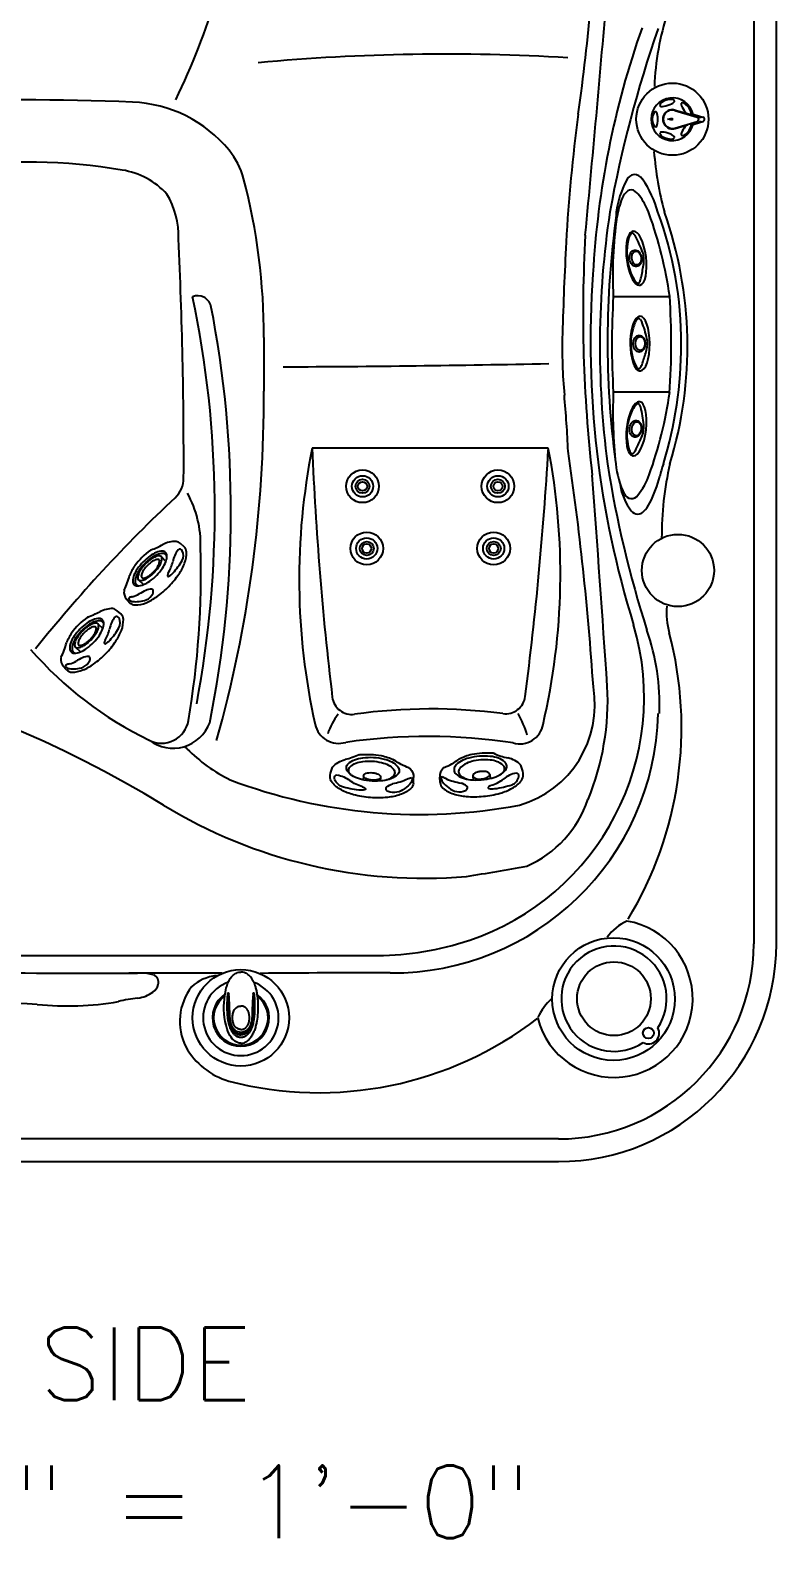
# Model space of a CAD drawing. Extents: x 944 to 1031, y 781 to 934.
# Drawn here: x 990.4 to 1031.4, y 780.6 to 864.9 of the extents above; entities that cross this region are included whole.
import ezdxf
from ezdxf.enums import TextEntityAlignment as Align

# ---------------------------------------------------------------- set-up
doc = ezdxf.new("R2010")
doc.units = 0
doc.header["$MEASUREMENT"] = 0
for name, color, linetype in [('1', 4, 'Continuous'), ('1_CYAN', 4, 'Continuous'), ('DIM', 3, 'Continuous'), ('PARTS', 7, 'Continuous'), ('SHELL', 3, 'Continuous')]:
    doc.layers.add(name, color=color, linetype=linetype)
doc.styles.add('SIMPLEX', font='simplex')

# ---------------------------------------------------------------- blocks, each defined once
blk = doc.blocks.new('JET-HSS-Standard')
at = {"layer": '1', "color": 2}
for p, q in [((0.984, 2.3), (1.28, 2.282)), ((1.162, 0.474), (0.952, 0.472)), ((1.166, -0.466), (0.941, -0.471)), ((0.984, -2.3), (1.056, -2.298))]:
    blk.add_line(p, q, dxfattribs=at)
blk.add_lwpolyline([(0.984, 2.3, 0.194738), (0.662, 2.17, 0.099647), (0.288, 1.626, 0.057272), (0.082, 0.936, 0.043868), (0, 0, 0.043868), (0.082, -0.936, 0.057272), (0.288, -1.626, 0.099647), (0.662, -2.17, 0.194738), (0.984, -2.3, 0.194738)], format="xyb", dxfattribs=at)
for points in [[(1.536, -1.445, 0.188918), (1.753, -1.364, 0.101146), (2.005, -1.027, 0.059435), (2.15, -0.592, 0.045845), (2.216, -0.001, 0.045845), (2.173, 0.591, 0.059435), (2.045, 1.032, 0.101146), (1.806, 1.379, 0.188918), (1.592, 1.468, 0.188918), (1.376, 1.387, 0.101146), (1.123, 1.05, 0.059435), (0.978, 0.615, 0.045845), (0.913, 0.024, 0.045845), (0.955, -0.568, 0.059435), (1.083, -1.009, 0.101146), (1.322, -1.356, 0.188918)], [(1.166, -0.466, 0.191184), (1.234, -0.439, 0.100578), (1.312, -0.328, 0.058587), (1.354, -0.186, 0.045064), (1.371, 0.005, 0.045064), (1.353, 0.196, 0.058587), (1.309, 0.337, 0.100578), (1.231, 0.447, 0.191184), (1.162, 0.474, 0.191184), (1.095, 0.447, 0.100578), (1.017, 0.336, 0.058587), (0.974, 0.194, 0.045064), (0.958, 0.003, 0.045064), (0.976, -0.188, 0.058587), (1.019, -0.329, 0.100578), (1.098, -0.44, 0.191184)]]:
    blk.add_lwpolyline(points, format="xyb", close=True, dxfattribs=at)
at = {"layer": '1', "color": 3}
for points in [[(1.414, -1.311, 0.188918), (1.603, -1.241, 0.101146), (1.823, -0.947, 0.059435), (1.949, -0.568, 0.045845), (2.007, -0.053, 0.045845), (1.969, 0.464, 0.059435), (1.858, 0.848, 0.101146), (1.65, 1.15, 0.188918), (1.463, 1.227, 0.188918), (1.274, 1.157, 0.101146), (1.055, 0.863, 0.010554), (1.026, 0.798, 0.045845)], [(1.172, -1.175, 0.021992), (1.228, -1.234, 0.188918), (1.414, -1.311, 0.188918)]]:
    blk.add_lwpolyline(points, format="xyb", dxfattribs=at)
for centre, radius, start, end in [((1.258, 1.195), 0.889, 132.7569, 196.30256), ((1.724, 1.025), 1.349, 122.16897, 142.43552), ((4.562, 0.132), 3.857, 151.61636, 164.66232), ((1.183, 1.847), 0.366, 80.8518, 118.96247), ((0.568, 2.431), 0.76, 322.26635, 339.39398), ((1.235, 2.165), 0.0439, 357.83411, 81.7245), ((0.583, 1.008), 0.188, 199.47515, 259.1487), ((0.567, 0.925), 0.103, 259.1487, 312.57537), ((0.095, 1.439), 0.801, 312.57537, 339.05229), ((1.287, -0.625), 0.931, 162.29877, 182.61808), ((5.417, -0.499), 5.062, 181.90158, 192.94063), ((0.453, -0.355), 0.0541, 73.58712, 165.66265), ((0.16, -0.575), 0.411, 13.29258, 41.4318), ((2.731, -0.06), 2.211, 190.97373, 211.20979), ((1.085, -1.451), 0.629, 196.86234, 251.90472), ((-0.343, -2.033), 1.443, 4.40009, 34.99068), ((0.943, -1.903), 0.155, 249.9578, 352.6608)]:
    blk.add_arc(centre, radius, start, end, dxfattribs=at)
at = {"layer": '1', "color": 2}
for centre, radius, start, end in [((1.254, 1.613), 0.669, 40.77565, 87.75995), ((1.634, 1.941), 0.168, 15.68498, 40.77565), ((5.174, 2.935), 3.51, 195.68498, 210.81775), ((-0.652, -0.001), 3.033, 7.77612, 22.03331), ((-3.284, 0.004), 5.652, 352.47286, 4.11212), ((5.378, -2.583), 3.559, 149.90404, 163.18483), ((2.153, -0.714), 0.168, 329.90404, 352.47286), ((0.729, -1.167), 1.301, 306.49977, 342.69061), ((1.026, -0.938), 1.361, 271.29259, 290.51727)]:
    blk.add_arc(centre, radius, start, end, dxfattribs=at)
blk = doc.blocks.new('94JET')
at = {"layer": '1', "color": 2}
for p, q in [((0.921, 2.15), (1.187, 2.128)), ((1.45, 0.905), (1.065, 0.905)), ((1.45, -0.876), (1.076, -0.876)), ((0.921, -2.15), (1.195, -2.132))]:
    blk.add_line(p, q, dxfattribs=at)
blk.add_lwpolyline([(0.921, 2.15, 0.194525), (0.62, 2.028, 0.099704), (0.27, 1.52, 0.05735), (0.077, 0.875, 0.043939), (0, 0, 0.043939), (0.077, -0.875, 0.05735), (0.27, -1.52, 0.099704), (0.62, -2.028, 0.194525), (0.921, -2.15, 0.194525)], format="xyb", dxfattribs=at)
for points in [[(1.956, 0.027, 0.043317), (1.912, 0.531, 0.056661), (1.803, 0.902, 0.099192), (1.604, 1.195, 0.196409), (1.433, 1.265, 0.196409), (1.263, 1.195, 0.099192), (1.064, 0.902, 0.056661), (0.954, 0.531, 0.043317), (0.911, 0.027, 0.043317), (0.954, -0.477, 0.056661), (1.064, -0.849, 0.099192), (1.263, -1.142, 0.196409), (1.433, -1.211, 0.196409), (1.604, -1.142, 0.099192), (1.803, -0.849, 0.056661), (1.912, -0.477, 0.043317)], [(1.45, -0.876, 0.211502), (1.556, -0.829, 0.094638), (1.687, -0.615, 0.051331), (1.756, -0.349, 0.038645), (1.785, 0.015, 0.038645), (1.756, 0.378, 0.051331), (1.687, 0.644, 0.094638), (1.556, 0.858, 0.211502), (1.45, 0.905, 0.211502), (1.344, 0.858, 0.094638), (1.213, 0.644, 0.051331), (1.143, 0.378, 0.038645), (1.115, 0.015, 0.038645), (1.143, -0.349, 0.051331), (1.213, -0.615, 0.094638), (1.344, -0.829, 0.211502)]]:
    blk.add_lwpolyline(points, format="xyb", close=True, dxfattribs=at)
at = {"layer": '1', "color": 3}
for points in [[(1.83, 0.027, 0.043317), (1.789, 0.498, 0.056661), (1.686, 0.846, 0.099192), (1.5, 1.12, 0.196409), (1.341, 1.185, 0.139465), (1.221, 1.151, 0.099192)], [(1.221, -1.097, 0.139465), (1.341, -1.131, 0.196409), (1.5, -1.066, 0.099192), (1.686, -0.792, 0.056661), (1.789, -0.445, 0.043317), (1.83, 0.027, 0.043317)]]:
    blk.add_lwpolyline(points, format="xyb", dxfattribs=at)
blk.add_lwpolyline([(1.405, -0.664, 0.216678), (1.482, -0.629, 0.092908), (1.578, -0.465, 0.049579), (1.629, -0.263, 0.037156), (1.65, 0.015, 0.037156), (1.629, 0.292, 0.049579), (1.578, 0.494, 0.092908), (1.482, 0.658, 0.216678), (1.405, 0.693, 0.216678), (1.328, 0.658, 0.092908), (1.232, 0.494, 0.049579), (1.18, 0.292, 0.037156), (1.16, 0.015, 0.037156), (1.18, -0.263, 0.049579), (1.232, -0.465, 0.092908), (1.328, -0.629, 0.216678)], format="xyb", close=True, dxfattribs=at)
for centre, radius, start, end in [((1.783, 0.735), 1.56, 125.95183, 154.49015), ((1.062, 1.678), 0.375, 90.33299, 121.42477), ((2.518, 0.959), 1.705, 150.23315, 163.66218), ((0.571, 2.169), 0.592, 322.06477, 338.26917), ((1.061, 1.984), 0.0685, 330.25398, 90.95507), ((1.083, 1.125), 0.762, 158.34646, 199.04439), ((0.542, 0.942), 0.19, 200.06409, 264.40592), ((0.063, 1.308), 0.743, 313.55174, 339.69064), ((-3.065, 2.471), 4.079, 339.62795, 345.34471), ((0.53, 0.818), 0.0654, 264.40592, 313.55174), ((1.29, -0.659), 0.939, 163.5628, 182.59163), ((4.122, -0.595), 3.771, 181.61196, 194.25746), ((0.458, -0.416), 0.0728, 137.8056, 161.57755), ((0.436, -0.396), 0.042, 36.15715, 137.8056), ((0.053, -0.676), 0.517, 19.62859, 36.15715), ((2.77, 0.041), 2.296, 193.68625, 210.44857), ((1.007, -1.384), 0.558, 194.48824, 252.91717), ((-0.393, -1.943), 1.44, 5.8985, 34.74473), ((0.894, -1.781), 0.146, 249.67172, 354.58271)]:
    blk.add_arc(centre, radius, start, end, dxfattribs=at)
at = {"layer": '1', "color": 2}
for centre, radius, start, end in [((1.139, 1.557), 0.573, 35.98719, 85.38029), ((1.506, 1.824), 0.119, 17.53871, 35.98719), ((5.326, 3.031), 3.886, 197.53871, 210.07246), ((-0.387, 0.06), 2.563, 9.91924, 23.54033), ((-1.707, -0.062), 3.886, 350.23576, 8.33256), ((5.966, -2.677), 4.308, 153.4774, 163.01916), ((2.005, -0.701), 0.119, 333.4774, 350.23576), ((0.343, -0.913), 1.586, 314.19062, 341.36503), ((1.155, -1.578), 0.556, 273.37371, 301.88098)]:
    blk.add_arc(centre, radius, start, end, dxfattribs=at)
blk = doc.blocks.new('LAMINAR JET')
at = {"layer": '1', "color": 2}
for centre, radius, start, end in [((-1.173, 0.091), 0.337, 186.24034, 230.94498), ((1.26, 0.051), 0.23, 336.72088, 4.04342), ((-0.636, 0.832), 1.251, 233.20759, 257.6241), ((-0.017, 3.279), 3.775, 256.40793, 285.60744), ((0.706, 0.679), 1.077, 285.79299, 308.441), ((1.176, 0.087), 0.321, 308.441, 336.72088)]:
    blk.add_arc(centre, radius, start, end, dxfattribs=at)
at = {"layer": '1', "color": 3}
for centre, radius, start, end in [((-1.295, -0.016), 0.0968, 126.71868, 207.53407), ((-0.953, -0.474), 0.669, 113.08402, 126.71868), ((1.241, -6.15), 6.753, 103.07431, 111.33421), ((-0.018, -0.885), 1.341, 74.46972, 101.57338), ((-2.882, -11.191), 12.038, 71.09514, 74.46972), ((-0.548, -4.378), 4.836, 68.05409, 71.09514), ((1.164, -0.128), 0.254, 47.9754, 68.05409), ((1.281, -0.017), 0.0938, 323.92816, 55.63483), ((-1.199, 0.035), 0.206, 207.53407, 226.7084), ((-0.96, 0.288), 0.555, 226.7084, 247.03247), ((0.086, 2.755), 3.234, 247.03247, 253.09822), ((-0.019, 2.409), 2.872, 253.09822, 285.08947), ((0.358, 1.41), 1.812, 281.80128, 300.32813), ((1.183, 0.022), 0.198, 297.03994, 331.58759)]:
    blk.add_arc(centre, radius, start, end, dxfattribs=at)
at = {"layer": '1', "color": 2}
blk.add_ellipse((-0.01, 0.062), major_axis=(-1.498, -0.005), ratio=0.345953, start_param=3.141593, end_param=6.283185, dxfattribs=at)
at = {"layer": '1', "color": 3}
for centre, major_axis, ratio in [((0, 0), (-0.462, -0.003), 0.723581), ((-0.009, 0.055), (-0.385, 0), 0.679186)]:
    blk.add_ellipse(centre, major_axis=major_axis, ratio=ratio, dxfattribs=at)
blk = doc.blocks.new('DIVERTERVALVE')
at = {"layer": '1', "flags": 128}
for points in [[(-2.064, 0.659), (-2.166, 0.596), (-2.261, 0.523), (-2.348, 0.44), (-2.394, 0.383), (-2.435, 0.322), (-2.469, 0.258), (-2.495, 0.189), (-2.513, 0.117), (-2.521, 0.044), (-2.522, 0.006)], [(-2.064, -0.647), (-2.166, -0.584), (-2.261, -0.511), (-2.347, -0.428), (-2.394, -0.371), (-2.435, -0.31), (-2.469, -0.246), (-2.495, -0.177), (-2.513, -0.105), (-2.521, -0.032), (-2.522, 0.006)], [(-1.987, 0.698), (-1.996, 0.694), (-2.012, 0.686), (-2.04, 0.672), (-2.064, 0.659)], [(1.396, 0.006), (1.388, -0.088), (1.365, -0.178), (1.327, -0.262), (1.277, -0.34), (1.216, -0.412), (1.147, -0.477), (1.072, -0.535), (0.965, -0.603), (0.852, -0.662), (0.734, -0.713), (0.615, -0.757), (0.409, -0.817), (0.199, -0.863), (-0.014, -0.896), (-0.228, -0.918), (-0.442, -0.929), (-0.64, -0.931), (-0.837, -0.924), (-1.034, -0.909), (-1.229, -0.886), (-1.421, -0.853), (-1.539, -0.828), (-1.654, -0.799), (-1.729, -0.777), (-1.801, -0.755), (-1.867, -0.732), (-1.911, -0.715), (-1.949, -0.701), (-1.97, -0.692), (-1.987, -0.686)], [(1.396, 0.006), (1.389, 0.095), (1.367, 0.184), (1.355, 0.216)], [(-1.987, -0.686), (-1.996, -0.682), (-2.012, -0.674), (-2.04, -0.66), (-2.064, -0.647)]]:
    blk.add_lwpolyline(points, dxfattribs=at)
at = {"layer": '1', "color": 3, "flags": 128}
for points in [[(-1.302, 0.678), (-1.142, 0.662), (-0.983, 0.655), (-0.824, 0.653), (-0.665, 0.653), (-0.506, 0.652), (-0.348, 0.648), (-0.191, 0.639), (-0.034, 0.624), (0.09, 0.607), (0.214, 0.585), (0.335, 0.556), (0.453, 0.518), (0.566, 0.47), (0.633, 0.433), (0.696, 0.39), (0.754, 0.341), (0.804, 0.285), (0.845, 0.222), (0.875, 0.154), (0.893, 0.081), (0.898, 0.006)], [(0.898, 0.006), (0.893, -0.069), (0.875, -0.142), (0.845, -0.21), (0.804, -0.273), (0.753, -0.329), (0.696, -0.378), (0.633, -0.421), (0.566, -0.458), (0.453, -0.506), (0.335, -0.544), (0.213, -0.573), (0.09, -0.595), (-0.034, -0.612), (-0.191, -0.627), (-0.349, -0.636), (-0.507, -0.64), (-0.665, -0.641), (-0.824, -0.641), (-0.983, -0.643), (-1.142, -0.65), (-1.302, -0.666)], [(-1.3, 0.688), (-1.188, 0.671), (-1.071, 0.658), (-0.952, 0.649), (-0.832, 0.642), (-0.711, 0.638), (-0.508, 0.632), (-0.306, 0.627), (-0.104, 0.617), (0.047, 0.603), (0.197, 0.581), (0.295, 0.559), (0.392, 0.529), (0.485, 0.489), (0.551, 0.451), (0.612, 0.405), (0.666, 0.352), (0.712, 0.292), (0.749, 0.226), (0.777, 0.155), (0.79, 0.107), (0.799, 0.057), (0.802, 0.006)], [(-1.3, 0.688), (-1.119, 0.67), (-0.937, 0.664), (-0.756, 0.663), (-0.574, 0.662), (-0.393, 0.659), (-0.213, 0.65), (-0.033, 0.634), (0.092, 0.616), (0.216, 0.594), (0.338, 0.565), (0.456, 0.527), (0.571, 0.478), (0.638, 0.44), (0.702, 0.397), (0.76, 0.347), (0.811, 0.29), (0.853, 0.226), (0.883, 0.156), (0.901, 0.082), (0.907, 0.006)], [(0.907, 0.006), (0.901, -0.07), (0.883, -0.144), (0.853, -0.214), (0.811, -0.278), (0.76, -0.335), (0.702, -0.385), (0.638, -0.428), (0.57, -0.466), (0.456, -0.515), (0.337, -0.553), (0.216, -0.582), (0.092, -0.604), (-0.033, -0.622), (-0.19, -0.637), (-0.348, -0.645), (-0.506, -0.65), (-0.665, -0.65), (-0.824, -0.651), (-0.983, -0.653), (-1.142, -0.66), (-1.3, -0.676)], [(0.802, 0.006), (0.795, -0.07), (0.777, -0.143), (0.749, -0.214), (0.712, -0.28), (0.666, -0.34), (0.612, -0.393), (0.551, -0.438), (0.485, -0.477), (0.392, -0.517), (0.295, -0.547), (0.197, -0.569), (0.047, -0.591), (-0.104, -0.604), (-0.306, -0.615), (-0.508, -0.62), (-0.711, -0.626), (-0.832, -0.63), (-0.952, -0.637), (-1.071, -0.646), (-1.188, -0.659), (-1.3, -0.676)], [(-1.211, 0.712), (-1.036, 0.697), (-0.86, 0.691), (-0.684, 0.689), (-0.508, 0.686), (-0.332, 0.68), (-0.156, 0.668), (0.019, 0.65), (0.141, 0.634), (0.262, 0.612), (0.382, 0.583), (0.499, 0.544), (0.611, 0.493), (0.678, 0.454), (0.74, 0.408), (0.797, 0.356), (0.847, 0.297), (0.887, 0.231), (0.917, 0.159), (0.934, 0.084), (0.94, 0.006)], [(-1.211, -0.7), (-1.036, -0.685), (-0.86, -0.679), (-0.684, -0.676), (-0.508, -0.674), (-0.332, -0.667), (-0.156, -0.656), (0.019, -0.638), (0.141, -0.621), (0.262, -0.6), (0.382, -0.571), (0.499, -0.532), (0.611, -0.481), (0.678, -0.442), (0.74, -0.396), (0.797, -0.344), (0.847, -0.285), (0.887, -0.219), (0.917, -0.147), (0.934, -0.072), (0.94, 0.006)]]:
    blk.add_lwpolyline(points, dxfattribs=at)
at = {"layer": '1'}
for start, end in [(0, 160.03958), (199.54873, 0)]:
    blk.add_arc((0, 0), 2.08, start, end, dxfattribs=at)
at = {"layer": '1', "color": 3}
for radius, start, end in [(1.565, 0, 145.39667), (1.497, 0, 142.91031), (1.565, 213.94861, 0), (1.497, 216.42681, 0)]:
    blk.add_arc((0, 0), radius, start, end, dxfattribs=at)
at = {"layer": '1'}
for points, knots in [([(-1.987, 0.698), (-1.974, 0.703), (-1.954, 0.711), (-1.917, 0.725), (-1.904, 0.73), (-1.876, 0.74), (-1.861, 0.746), (-1.831, 0.757), (-1.815, 0.762), (-1.782, 0.773), (-1.766, 0.778), (-1.715, 0.794), (-1.681, 0.804), (-1.61, 0.823), (-1.573, 0.832), (-1.5, 0.849), (-1.463, 0.857), (-1.389, 0.872), (-1.351, 0.879), (-1.275, 0.891), (-1.237, 0.897), (-1.123, 0.912), (-1.046, 0.921), (-0.893, 0.933), (-0.815, 0.938), (-0.661, 0.943), (-0.583, 0.943), (-0.429, 0.941), (-0.351, 0.938), (-0.121, 0.923), (0.032, 0.905), (0.259, 0.864), (0.334, 0.848), (0.447, 0.819), (0.484, 0.809), (0.559, 0.787), (0.596, 0.775), (0.706, 0.738), (0.778, 0.709), (0.883, 0.66), (0.917, 0.642), (0.985, 0.604), (1.018, 0.584), (1.083, 0.54), (1.114, 0.517), (1.173, 0.467), (1.201, 0.44), (1.254, 0.383), (1.279, 0.352), (1.321, 0.287), (1.34, 0.252), (1.355, 0.216)], [0, 0, 0, 0, 0.03125, 0.03125, 0.046875, 0.046875, 0.0625, 0.0625, 0.078125, 0.078125, 0.09375, 0.09375, 0.125, 0.125, 0.15625, 0.15625, 0.1875, 0.1875, 0.21875, 0.21875, 0.25, 0.25, 0.3125, 0.3125, 0.375, 0.375, 0.4375, 0.4375, 0.5, 0.5, 0.625, 0.625, 0.6875, 0.6875, 0.71875, 0.71875, 0.75, 0.75, 0.8125, 0.8125, 0.84375, 0.84375, 0.875, 0.875, 0.90625, 0.90625, 0.9375, 0.9375, 0.96875, 0.96875, 1, 1, 1, 1]), ([(-1.987, 0.698), (-1.988, 0.697), (-1.99, 0.697), (-1.995, 0.695), (-1.997, 0.693), (-2.006, 0.69), (-2.013, 0.686), (-2.026, 0.679), (-2.034, 0.676), (-2.049, 0.668), (-2.056, 0.664), (-2.064, 0.659)], [0, 0, 0, 0, 0.125, 0.125, 0.25, 0.25, 0.5, 0.5, 0.75, 0.75, 1, 1, 1, 1]), ([(-2.064, -0.647), (-2.056, -0.651), (-2.049, -0.656), (-2.034, -0.664), (-2.026, -0.667), (-2.013, -0.674), (-2.006, -0.677), (-1.997, -0.681), (-1.995, -0.683), (-1.99, -0.685), (-1.988, -0.685), (-1.987, -0.686)], [0, 0, 0, 0, 0.25, 0.25, 0.5, 0.5, 0.75, 0.75, 0.875, 0.875, 1, 1, 1, 1])]:
    blk.add_open_spline(points, degree=3, knots=knots, dxfattribs=at)
at = {"layer": '1', "color": 3}
for points, knots in [([(-1.309, 0.68), (-1.312, 0.68), (-1.318, 0.681), (-1.326, 0.683), (-1.334, 0.685), (-1.343, 0.687), (-1.351, 0.69), (-1.358, 0.692), (-1.363, 0.695), (-1.367, 0.697), (-1.37, 0.699), (-1.373, 0.702), (-1.373, 0.705), (-1.372, 0.707), (-1.371, 0.71), (-1.367, 0.712), (-1.363, 0.714), (-1.358, 0.716), (-1.35, 0.719), (-1.336, 0.723), (-1.315, 0.727), (-1.288, 0.731), (-1.26, 0.734), (-1.234, 0.736), (-1.219, 0.737), (-1.212, 0.737)], [0, 0, 0, 0, 0.0363, 0.0726, 0.108899, 0.149977, 0.191052, 0.221863, 0.252669, 0.275327, 0.29799, 0.315121, 0.332215, 0.34852, 0.364795, 0.381622, 0.398486, 0.421273, 0.444094, 0.505241, 0.585692, 0.690463, 0.826017, 0.913008, 1, 1, 1, 1]), ([(-1.212, 0.737), (-1.209, 0.737), (-1.196, 0.738), (-1.17, 0.74), (-1.134, 0.742), (-1.093, 0.745), (-1.049, 0.748), (-0.999, 0.75), (-0.944, 0.753), (-0.882, 0.756), (-0.813, 0.758), (-0.738, 0.76), (-0.655, 0.761), (-0.565, 0.761), (-0.466, 0.76), (-0.358, 0.756), (-0.24, 0.75), (-0.111, 0.739), (0.029, 0.723), (0.169, 0.7), (0.301, 0.672), (0.417, 0.639), (0.519, 0.605), (0.609, 0.569), (0.688, 0.531), (0.757, 0.492), (0.817, 0.453), (0.869, 0.414), (0.914, 0.374), (0.955, 0.333), (0.993, 0.285), (1.029, 0.229), (1.059, 0.16), (1.077, 0.084), (1.08, 0.031), (1.08, 0.006)], [0.0342133, 0.0342133, 0.0342133, 0.0342133, 0.0372226, 0.0493875, 0.0629178, 0.0779265, 0.0945205, 0.1128631, 0.1332546, 0.1560166, 0.1814365, 0.2093275, 0.239663, 0.2728559, 0.3092641, 0.348779, 0.3920627, 0.4400033, 0.4926594, 0.5475401, 0.5974105, 0.6414151, 0.6807211, 0.7160341, 0.7477155, 0.7764632, 0.8028293, 0.8262781, 0.8475195, 0.8680151, 0.8892787, 0.9128725, 0.9401017, 0.969074, 0.9965284, 0.9965284, 0.9965284, 0.9965284]), ([(1.08, 0.006), (1.08, -0.003), (1.08, -0.022), (1.078, -0.049), (1.074, -0.077), (1.069, -0.104), (1.062, -0.131), (1.053, -0.158), (1.043, -0.183), (1.031, -0.209), (1.01, -0.247), (0.976, -0.297), (0.924, -0.354), (0.867, -0.404), (0.775, -0.472), (0.642, -0.545), (0.456, -0.618), (0.255, -0.672), (0.029, -0.712), (-0.209, -0.737), (-0.45, -0.749), (-0.683, -0.75), (-0.843, -0.745), (-0.938, -0.741), (-0.969, -0.74), (-0.999, -0.738), (-1.03, -0.737), (-1.06, -0.735), (-1.091, -0.733), (-1.121, -0.731), (-1.151, -0.729), (-1.182, -0.727), (-1.202, -0.726), (-1.212, -0.725)], [0, 0, 0, 0, 0.010558, 0.021139, 0.031726, 0.042309, 0.052885, 0.063457, 0.074032, 0.084612, 0.095193, 0.124266, 0.153341, 0.182421, 0.211499, 0.283444, 0.355412, 0.438607, 0.521818, 0.617176, 0.712534, 0.797902, 0.883265, 0.894938, 0.906612, 0.918285, 0.929959, 0.941633, 0.953307, 0.96498, 0.976652, 0.988325, 1, 1, 1, 1]), ([(0.636, 0.006), (0.636, 0.011), (0.636, 0.018), (0.635, 0.032), (0.634, 0.046), (0.633, 0.058), (0.63, 0.078), (0.626, 0.098), (0.621, 0.118), (0.615, 0.139), (0.605, 0.166), (0.587, 0.203), (0.569, 0.233), (0.552, 0.256), (0.533, 0.279), (0.519, 0.293), (0.503, 0.309), (0.491, 0.319), (0.477, 0.331), (0.464, 0.341), (0.451, 0.351), (0.436, 0.361), (0.422, 0.369), (0.407, 0.378), (0.392, 0.387), (0.376, 0.395), (0.36, 0.402), (0.343, 0.41), (0.325, 0.417), (0.307, 0.424), (0.272, 0.436), (0.235, 0.446), (0.205, 0.452), (0.187, 0.456), (0.169, 0.459), (0.148, 0.463), (0.129, 0.465), (0.11, 0.468), (0.093, 0.469), (0.075, 0.471), (0.059, 0.472), (0.045, 0.472), (0.027, 0.473), (0.009, 0.474), (-0.008, 0.474), (-0.01, 0.474), (-0.013, 0.474), (-0.019, 0.474), (-0.036, 0.473), (-0.055, 0.473), (-0.073, 0.472), (-0.096, 0.47), (-0.119, 0.468), (-0.142, 0.466), (-0.172, 0.462), (-0.2, 0.457), (-0.231, 0.45), (-0.268, 0.441), (-0.305, 0.43), (-0.337, 0.418), (-0.355, 0.411), (-0.372, 0.404), (-0.388, 0.396), (-0.404, 0.388), (-0.42, 0.38), (-0.435, 0.371), (-0.449, 0.362), (-0.464, 0.352), (-0.477, 0.343), (-0.49, 0.333), (-0.504, 0.321), (-0.518, 0.309), (-0.529, 0.298), (-0.542, 0.285), (-0.555, 0.271), (-0.564, 0.26), (-0.574, 0.247), (-0.585, 0.232), (-0.606, 0.197), (-0.631, 0.145), (-0.643, 0.092), (-0.648, 0.062), (-0.649, 0.052), (-0.65, 0.037), (-0.651, 0.022), (-0.651, 0.011), (-0.651, 0.006)], [0, 0, 0, 0, 0.008053, 0.01208, 0.02416, 0.030201, 0.032215, 0.058046, 0.064511, 0.066666, 0.095388, 0.112699, 0.136175, 0.154292, 0.160334, 0.185275, 0.188534, 0.198309, 0.211339, 0.219894, 0.225026, 0.238707, 0.249526, 0.253131, 0.267547, 0.278985, 0.282797, 0.298039, 0.310173, 0.314216, 0.330386, 0.373436, 0.377866, 0.382296, 0.40444, 0.408868, 0.417722, 0.436905, 0.44133, 0.447229, 0.466891, 0.468857, 0.470824, 0.49689, 0.49922, 0.499608, 0.499996, 0.504905, 0.509813, 0.529448, 0.536812, 0.539266, 0.568644, 0.57599, 0.578439, 0.619972, 0.624396, 0.633244, 0.684608, 0.688585, 0.692562, 0.716421, 0.72018, 0.72394, 0.746493, 0.750053, 0.753614, 0.774974, 0.780041, 0.78173, 0.801995, 0.811641, 0.813248, 0.827713, 0.843149, 0.844693, 0.852411, 0.870311, 0.876279, 0.922299, 0.965058, 0.967216, 0.97369, 0.982461, 0.991231, 1, 1, 1, 1]), ([(0.636, 0.006), (0.636, -0.013), (0.635, -0.032), (0.63, -0.069), (0.626, -0.087), (0.616, -0.123), (0.61, -0.141), (0.595, -0.175), (0.586, -0.192), (0.557, -0.24), (0.533, -0.268), (0.492, -0.307), (0.478, -0.319), (0.447, -0.341), (0.432, -0.351), (0.4, -0.37), (0.383, -0.379), (0.349, -0.395), (0.332, -0.402), (0.28, -0.422), (0.244, -0.432), (0.173, -0.447), (0.137, -0.453), (0.082, -0.458), (0.063, -0.459), (0.026, -0.461), (0.008, -0.462), (-0.084, -0.461), (-0.157, -0.454), (-0.265, -0.43), (-0.3, -0.42), (-0.369, -0.394), (-0.402, -0.378), (-0.45, -0.35), (-0.465, -0.34), (-0.495, -0.317), (-0.509, -0.306), (-0.536, -0.28), (-0.548, -0.267), (-0.572, -0.238), (-0.583, -0.223), (-0.602, -0.191), (-0.611, -0.175), (-0.626, -0.14), (-0.632, -0.123), (-0.647, -0.069), (-0.651, -0.032), (-0.651, 0.006)], [0, 0, 0, 0, 0.03125, 0.03125, 0.0625, 0.0625, 0.09375, 0.09375, 0.125, 0.125, 0.1875, 0.1875, 0.21875, 0.21875, 0.25, 0.25, 0.28125, 0.28125, 0.3125, 0.3125, 0.375, 0.375, 0.4375, 0.4375, 0.46875, 0.46875, 0.5, 0.5, 0.625, 0.625, 0.6875, 0.6875, 0.75, 0.75, 0.78125, 0.78125, 0.8125, 0.8125, 0.84375, 0.84375, 0.875, 0.875, 0.90625, 0.90625, 0.9375, 0.9375, 1, 1, 1, 1]), ([(-1.212, -0.725), (-1.217, -0.725), (-1.227, -0.724), (-1.249, -0.722), (-1.276, -0.72), (-1.305, -0.716), (-1.328, -0.712), (-1.343, -0.709), (-1.353, -0.706), (-1.358, -0.704), (-1.363, -0.702), (-1.367, -0.7), (-1.37, -0.698), (-1.372, -0.696), (-1.373, -0.693), (-1.373, -0.691), (-1.371, -0.688), (-1.369, -0.686), (-1.366, -0.684), (-1.361, -0.682), (-1.356, -0.679), (-1.347, -0.676), (-1.336, -0.673), (-1.325, -0.671), (-1.317, -0.669), (-1.312, -0.668), (-1.309, -0.667)], [0, 0, 0, 0, 0.059357, 0.118714, 0.263838, 0.376487, 0.463331, 0.529754, 0.554942, 0.580124, 0.598746, 0.617366, 0.633174, 0.648965, 0.664449, 0.679901, 0.696148, 0.712421, 0.734541, 0.756667, 0.78647, 0.816276, 0.895436, 0.93029, 0.965145, 1, 1, 1, 1])]:
    blk.add_open_spline(points, degree=3, knots=knots, dxfattribs=at)
blk = doc.blocks.new('2006 ARIA')
at = {"layer": '1', "color": 2}
for p, q in [((81.026, 57.394), (81.276, 57.454)), ((81.276, 57.334), (81.026, 57.394)), ((81.276, 57.334), (81.276, 57.454)), ((81.428, 57.902), (82.099, 57.702)), ((82.388, 57.659), (82.471, 57.659)), ((82.471, 57.659), (82.957, 57.514)), ((81.428, 56.886), (82.099, 57.087)), ((82.388, 57.129), (82.471, 57.129)), ((82.471, 57.129), (82.957, 57.275))]:
    blk.add_line(p, q, dxfattribs=at)
at = {"layer": '1', "color": 3}
for p, q in [((81.409, 57.882), (82.639, 57.514)), ((82.733, 57.514), (82.857, 57.514)), ((81.409, 56.907), (82.639, 57.275)), ((82.733, 57.275), (82.857, 57.275))]:
    blk.add_line(p, q, dxfattribs=at)
at = {"layer": '1', "color": 2}
for centre in [(64.214, 37.182), (71.669, 37.182), (64.447, 33.76), (71.435, 33.76)]:
    blk.add_circle(centre, 0.9, dxfattribs=at)
at = {"layer": '1', "color": 3}
for centre, radius in [((64.214, 37.182), 0.585), ((64.214, 37.182), 0.385), ((71.669, 37.182), 0.585), ((71.669, 37.182), 0.385), ((64.447, 33.76), 0.585), ((64.447, 33.76), 0.385), ((71.435, 33.76), 0.585), ((71.435, 33.76), 0.385)]:
    blk.add_circle(centre, radius, dxfattribs=at)
at = {"layer": '1', "color": 2}
for centre, radius, start, end in [((81.276, 57.394), 1.175, 13.03416, 346.96584), ((81.276, 57.394), 0.53, 73.36827, 286.63173), ((82.388, 58.669), 1.01, 253.36827, 270), ((82.921, 57.394), 0.125, 286.63173, 73.36827), ((82.388, 56.119), 1.01, 90, 106.63173)]:
    blk.add_arc(centre, radius, start, end, dxfattribs=at)
at = {"layer": '1', "color": 3}
for centre, radius, start, end in [((81.276, 57.394), 0.505, 74.75856, 285.24144), ((82.603, 57.394), 0.125, 286.63173, 73.36827)]:
    blk.add_arc(centre, radius, start, end, dxfattribs=at)
for centre, major_axis, ratio, start_param, end_param in [((80.993, 58.265), (-0.404, -0.131), 0.446662, 3.141593, 6.283185), ((80.993, 58.265), (-0.404, -0.131), 0.259221, 6.283185, 9.424778), ((82.017, 57.933), (-0.25, 0.344), 0.259221, 6.283185, 8.340154), ((82.017, 57.933), (-0.25, 0.344), 0.446662, 3.554613, 6.283185), ((80.36, 57.394), (0, -0.425), 0.446662, 3.141593, 6.283185), ((80.36, 57.394), (0, -0.425), 0.259221, 6.283185, 9.424778), ((80.993, 56.523), (0.404, -0.131), 0.446662, 3.141593, 6.283185), ((80.993, 56.523), (0.404, -0.131), 0.259221, 6.283185, 9.424778), ((82.017, 56.856), (0.25, 0.344), 0.259221, 7.367809, 9.424778), ((82.017, 56.856), (0.25, 0.344), 0.446662, 3.141593, 5.870165)]:
    blk.add_ellipse(centre, major_axis=major_axis, ratio=ratio, start_param=start_param, end_param=end_param, dxfattribs=at)
at = {"layer": '1_CYAN'}
for centre in [(64.214, 37.182), (71.669, 37.182), (64.447, 33.76), (71.435, 33.76)]:
    blk.add_circle(centre, 0.252, dxfattribs=at)
at = {"layer": 'PARTS', "color": 4}
for centre, radius in [((78.058, 8.97), 2.03), ((79.956, 7.078), 0.3)]:
    blk.add_circle(centre, radius, dxfattribs=at)
for centre, radius, start, end in [((78.058, 8.97), 2.9, 326.49933, 303.71446), ((79.956, 7.078), 0.596, 240.97749, 29.2363)]:
    blk.add_arc(centre, radius, start, end, dxfattribs=at)
at = {"layer": 'SHELL', "linetype": 'Continuous'}
for p, q in [((85.751, 75), (85.751, 12)), ((78.199, 51.889), (78.189, 52.281)), ((78.021, 47.64), (81.108, 47.64)), ((81.108, 42.36), (78.021, 42.36)), ((61.481, 37.326), (61.479, 37.326)), ((61.481, 37.326), (61.484, 37.326)), ((56.486, 10.377), (51.344, 10.377)), ((57.642, 5.231), (57.642, 5.231)), ((75, 1.249), (12, 1.249))]:
    blk.add_line(p, q, dxfattribs=at)
at = {"layer": 'SHELL', "color": 4, "linetype": 'Continuous'}
for p, q in [((87, 12), (87, 75)), ((12, 0), (75, 0))]:
    blk.add_line(p, q, dxfattribs=at)
at = {"layer": 'SHELL', "color": 2, "linetype": 'Continuous'}
blk.add_line((32.388, 11.348), (65.055, 11.348), dxfattribs=at)
at = {"layer": 'SHELL', "linetype": 'Continuous'}
for centre, radius in [((81.276, 57.394), 1.987), ((81.581, 32.549), 1.987), ((78.035, 8.951), 3.375), ((57.514, 7.915), 2.656)]:
    blk.add_circle(centre, radius, dxfattribs=at)
for centre, radius, start, end in [((-1258.468, 177.862), 1340.961, 354.571881, 355.173111), ((12.02, 78.369), 46.403, 334.60483, 342.27861), ((95.257, 58.634), 14.982, 161.99075, 177.87537), ((144.608, 40.128), 67.875, 160.8532, 169.68525), ((45.042, -103.113), 161.577, 87.68899, 92.01126), ((51.265, 51.093), 7.245, 39.34862, 87.68899), ((53.685, 53.077), 4.116, 14.74861, 39.34862), ((97.569, 56.906), 17.355, 184.27944, 195.4559), ((24.999, 45.526), 33.78, 359.74455, 14.74861), ((79.485, 52.627), 1.057, 129.47463, 156.66877), ((79.001, 53.215), 0.296, 42.87192, 129.47463), ((78.658, 52.547), 1.034, 31.70378, 57.23328), ((82.309, 51.41), 4.132, 156.66877, 171.54196), ((75.507, 50.464), 4.81, 20.98198, 33.08553), ((126.852, 44.895), 49.574, 171.43206, 187.51289), ((99.547, 48.846), 21.56, 171.54196, 183.20786), ((58.298, 44.386), 23.06, 8.11178, 19.773), ((59.87, 44.895), 22.234, 343.05266, 19.40252), ((154.003, 46.638), 77.646, 176.77156, 186.53891), ((55.134, 46.91), 0.763, 16.52017, 110.98613), ((-1.252, 35.864), 57.332, 349.29487, 11.83492), ((123.9, 45), 45.955, 176.70684, 183.29316), ((40.639, 45.018), 40.573, 356.17545, 3.71442), ((-1.785, 35.812), 58.751, 348.56728, 11.10475), ((389.451, 43.901), 330.676, 179.74455, 180.25545), ((56.18, 952.098), 908.343, 270.230891, 271.15417), ((-11.518, 42.113), 70.297, 344.37701, 0.25545), ((105.148, 41.297), 27.148, 177.75589, 186.09772), ((58.27, 45.62), 23.088, 340.23694, 351.90115), ((97.537, 32.062), 36.812, 168.67546, 192.53497), ((67.941, -4205629.169), 4205668.459, 89.999911447, 90.000088553), ((38.789, 32.353), 36.321, 346.82196, 11.01233), ((139.078, 48.125), 62.139, 188.99161, 197.66594), ((83.185, 38.951), 5.06, 186.09772, 205.86141), ((98.426, 34.422), 17.742, 166.99928, 180.30311), ((-2268.335, -135.555), 2351.595, 3.943511, 4.227468), ((76.6, 39.006), 3.602, 320.11813, 340.67132), ((79.012, 36.928), 0.422, 205.86141, 326.61212), ((85.476, 30.275), 4.523, 176.15158, 194.76726), ((19.859, -35.201), 64.195, 58.65443, 93.9861), ((61.332, 23.911), 20.446, 328.91156, 14.76726), ((67.847, 25.094), 12.727, 358.08775, 19.14466), ((63.41, 25.4), 14.303, 337.54705, 3.08926), ((65.844, 25.045), 14.66, 269.57201, 358.53376), ((53.777, 24.918), 2.158, 232.64945, 339.62028), ((62.906, 24.362), 1.335, 192.53497, 286.56073), ((72.881, 24.292), 1.292, 253.11849, 350.19328), ((60.664, 28.812), 8.624, 223.65309, 224.82191), ((67.808, -8.478), 31.883, 81.52626, 98.15296), ((67.589, 43.161), 27.558, 238.65443, 274.88149), ((70.792, 21.924), 6.165, 293.62038, 341.20392), ((49.274, 145.746), 131.674, 279.02717, 280.49674), ((78.058, 8.97), 4.335, 194.34826, 80.49266), ((79.988, 10.642), 2.872, 115.00255, 143.38694), ((75, 12), 10.751, 270, 0), ((56.141, 3565.819), 3555.449, 269.611948, 269.930324), ((52.1, 8.358), 2.012, 72.84773, 92.73651), ((52.562, 9.881), 0.421, 341.74945, 70.3675), ((56.413, 7.887), 2.366, 96.34687, 132.81555), ((63.527, -514.127), 524.517, 89.75879, 90.54002), ((51.613, 10.803), 1.812, 277.03559, 305.82858), ((52.228, 9.951), 0.761, 305.82858, 344.64131), ((57.257, 7.717), 3.106, 142.14223, 206.82336), ((44.719, -13.16), 21.875, 85.83676, 109.04945), ((47.975, 24.753), 16.182, 264.08647, 279.95282), ((53.063, -0.945), 10.025, 97.03559, 103.21174), ((76.609, 6.737), 2.985, 131.60866, 156.47342), ((61.83, 23.494), 19.698, 255.33898, 307.63691), ((57.983, 8.289), 4.016, 209.43381, 253.52804)]:
    blk.add_arc(centre, radius, start, end, dxfattribs=at)
at = {"layer": 'SHELL', "color": 2, "linetype": 'Continuous'}
for centre, radius, start, end in [((-72.24, 78.003), 149.722, 352.19519, 354.59496), ((125.869, 46.163), 49.044, 160.62648, 176.84077), ((68.712, -50.514), 111.493, 86.50329, 95.27183), ((160.599, 46.088), 85.294, 172.19519, 176.95537), ((45.637, 22.386), 32.652, 80.58283, 97.22946), ((50.268, 50.308), 4.349, 43.01897, 80.58283), ((83.5, 51.552), 5.362, 152.54325, 172.19124), ((79.199, 53.859), 0.485, 27.66069, 160.11275), ((74.952, 50.782), 5.726, 15.17851, 35.23018), ((49.591, 50.978), 4.489, 357.85975, 30.7699), ((127.92, 45.137), 50.218, 172.04271, 187.56174), ((60.993, 45.091), 20.769, 359.74952, 20.2523), ((-192.926, 38.823), 247.293, 359.72637, 2.77861), ((280.156, 39.729), 205.02, 176.95537, 178.36645), ((128.969, 45.13), 52.203, 175.89595, 197.34901), ((103.302, 44.773), 28.094, 178.36645, 185.25083), ((59.044, 45.007), 22.718, 343.12863, 359.98487), ((13.73, 36.541), 61.855, 2.38313, 5.25083), ((238.295, 46.673), 177.008, 182.3903, 186.84424), ((-120.9, 50.598), 195.674, 352.66434, 356.66007), ((-82.119, 15.648), 159.387, 3.77447, 8.46583), ((84.106, 37.091), 3.576, 158.29018, 169.87824), ((52.864, 37.649), 1.5, 313.17232, 359.72637), ((81.572, 37.769), 3.214, 188.82431, 217.1589), ((72.79, 39.842), 8.08, 333.75685, 344.76581), ((107.598, -20.693), 78.497, 133.17232, 141.44884), ((49.37, 33.951), 5.932, 358.78361, 28.7398), ((78.468, 37.058), 1.756, 314.20916, 333.31362), ((79.365, 36.097), 0.445, 217.1589, 320.69829), ((6.561, 32.459), 48.758, 350.35088, 1.60571), ((65.592, 25.575), 14.124, 288.43361, 16.4042), ((61.47, 41.719), 20.589, 221.03665, 244.07349), ((63.626, 25.708), 1.086, 186.84424, 277.90293), ((72.086, 25.754), 1.095, 262.5885, 352.66434), ((71.258, 25.156), 5.75, 286.10611, 9.85717), ((65.82, 22.382), 3.714, 142.63727, 161.53192), ((67.991, -5.73), 30.654, 82.5885, 97.90293), ((68.065, 21.953), 5.439, 16.30031, 29.944), ((53.151, 24.538), 1.5, 242.92514, 350.35088), ((60.827, 28.974), 8.854, 224.82191, 243.914), ((67.358, 48.555), 29.44, 249.26294, 280.75718), ((64.95, 27.5), 16.153, 270.37038, 288.43361)]:
    blk.add_arc(centre, radius, start, end, dxfattribs=at)
at = {"layer": 'SHELL', "color": 4, "linetype": 'Continuous'}
blk.add_arc((75, 12), 12, 270, 0, dxfattribs=at)
at = {"layer": 'PARTS', "color": 1}
for p, rotation in [((79.248, 49.735), 276.9999999999927), ((79.448, 45.035), 270), ((79.245, 40.346), 262.9999999999944)]:
    blk.add_blockref('LAMINAR JET', p, dxfattribs=dict(at, rotation=rotation))
at = {"layer": 'PARTS'}
for name, p, rotation in [('94JET', (53.552, 31.673), 135.7780889106202), ('94JET', (50.074, 27.97), 135.7780889106202), ('JET-HSS-Standard', (70.867, 20.115), 95.55692854099323)]:
    blk.add_blockref(name, p, dxfattribs=dict(at, rotation=rotation))
at = {"layer": 'PARTS', "xscale": -1, "rotation": 265.4704347728805}
blk.add_blockref('JET-HSS-Standard', (64.646, 20.046), dxfattribs=at)
at = {"layer": 'PARTS', "color": 2, "rotation": 270}
blk.add_blockref('DIVERTERVALVE', (57.514, 7.915), dxfattribs=at)

msp = doc.modelspace()

# ---------------------------------------------------------------- block references
at = {"layer": '1'}
msp.add_blockref('2006 ARIA', (944.433, 802.675), dxfattribs=at)

# ---------------------------------------------------------------- texts
at = {"layer": 'DIM', "style": 'SIMPLEX'}
for s, p in [('DOOR SIDE', (987.937, 789.536)), ('SCALE: 1/4" = 1\'-0"', (988.009, 781.943))]:
    msp.add_text(s, height=4, dxfattribs=at).set_placement(p, align=Align.CENTER)

doc.saveas('drawing.dxf')
